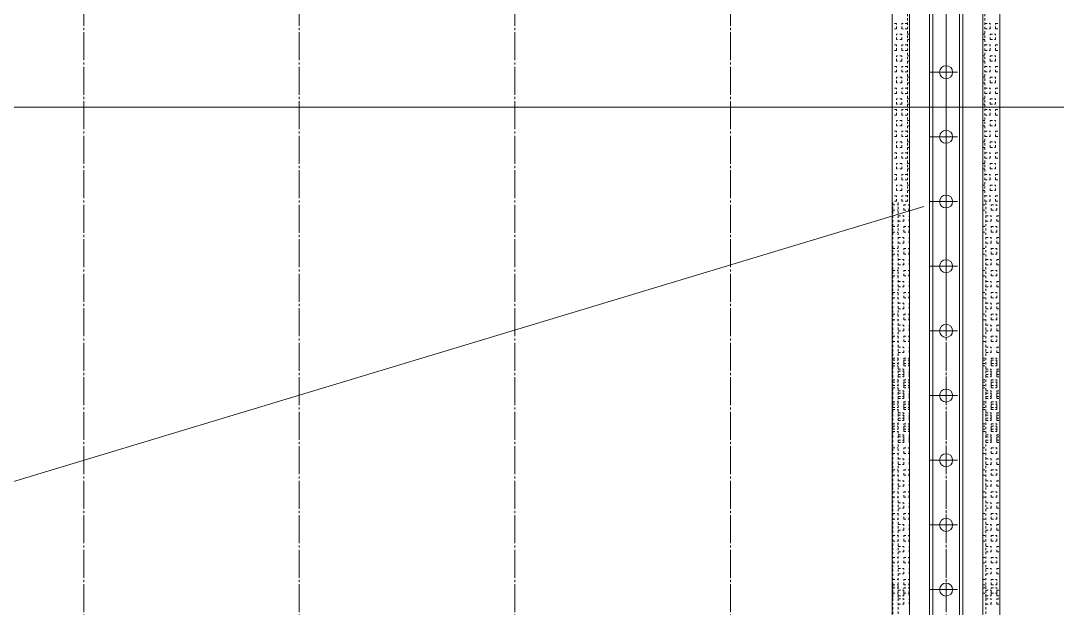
# Model space of a CAD drawing. Header units: millimetres. Extents: x 132745 to 150447, y -25377 to -12762.
# Drawn here: x 134936.7 to 135417.5, y -15589.1 to -15316.6 of the extents above; entities that cross this region are included whole.
import ezdxf

# ---------------------------------------------------------------- set-up
doc = ezdxf.new("R2010")
doc.units = ezdxf.units.MM
doc.linetypes.add('AD_LTYPE1 0 mm', pattern=[16, 13, -1, 1, -1])
doc.linetypes.add('AD_LTYPE3 0 mm', pattern=[2, 1, -1])
doc.layers.add('CAXA_0', color=7, linetype='Continuous', lineweight=18)
doc.layers.add('cdr_dim', color=7, linetype='Continuous', lineweight=18)
for name, color, linetype, lineweight, true_color in [('cdr_dwg1', 4, 'Continuous', 18, 0x00ffff), ('cdr_dwg3', 1, 'AD_LTYPE1 0 mm', 18, 0xff0000), ('cdr_dwg5', 6, 'AD_LTYPE3 0 mm', 18, 0xff00ff)]:
    doc.layers.add(name, color=color, linetype=linetype, lineweight=lineweight, true_color=true_color)

msp = doc.modelspace()

# ---------------------------------------------------------------- linework, layer by layer
at = {"layer": 'CAXA_0', "color": 4, "linetype": 'Continuous', "true_color": 0x00ffff}
for p, q in [((135358.217, -16145.337), (135358.217, -14441.471)), ((135373.602, -16145.337), (135373.602, -14441.471))]:
    msp.add_line(p, q, dxfattribs=at)
at = {"layer": 'CAXA_0', "color": 7, "linetype": 'Continuous'}
for p, q in [((135359.756, -16145.337), (135359.756, -14441.471)), ((135372.064, -16145.337), (135372.064, -14441.471))]:
    msp.add_line(p, q, dxfattribs=at)
at = {"layer": 'cdr_dim', "linetype": 'Continuous'}
for p, q in [((134569.41, -15356.679), (135735.463, -15356.679)), ((135355.592, -15402.83), (134037.22, -15801.075))]:
    msp.add_line(p, q, dxfattribs=at)
at = {"layer": 'cdr_dwg1', "linetype": 'Continuous'}
for p, q in [((135340.91, -14481.471), (135340.91, -16135.337)), ((135348.91, -14481.471), (135348.91, -16135.337)), ((135382.91, -14481.471), (135382.91, -16135.337)), ((135390.91, -14481.471), (135390.91, -16135.337))]:
    msp.add_line(p, q, dxfattribs=at)
for centre in [(135365.91, -15340.471), (135365.91, -15370.471), (135365.91, -15370.471), (135365.91, -15400.471), (135365.91, -15430.471), (135365.91, -15460.471), (135365.91, -15490.471), (135365.91, -15520.471), (135365.91, -15550.471), (135365.91, -15580.471)]:
    msp.add_circle(centre, 3, dxfattribs=at)
at = {"layer": 'cdr_dwg3', "linetype": 'AD_LTYPE1 0 mm'}
for p, q in [((134965.91, -14377.961), (134965.91, -16225.471)), ((135065.91, -14377.961), (135065.91, -16225.471)), ((135165.91, -14377.961), (135165.91, -16225.471)), ((135265.91, -14377.961), (135265.91, -16225.471)), ((135365.91, -14377.961), (135365.91, -16225.471)), ((135365.91, -14409.707), (135365.91, -15588.471)), ((135365.91, -14437.471), (135365.91, -15451.791)), ((135358.217, -15340.471), (135372.064, -15340.471)), ((135358.217, -15370.471), (135372.064, -15370.471)), ((135358.217, -15370.471), (135372.064, -15370.471)), ((135358.217, -15400.471), (135372.064, -15400.471)), ((135358.217, -15430.471), (135372.064, -15430.471)), ((135358.217, -15460.471), (135372.064, -15460.471)), ((135358.217, -15490.471), (135372.064, -15490.471)), ((135358.217, -15520.471), (135372.064, -15520.471)), ((135358.217, -15550.471), (135372.064, -15550.471)), ((135358.217, -15580.471), (135372.064, -15580.471))]:
    msp.add_line(p, q, dxfattribs=at)
at = {"layer": 'cdr_dwg5', "linetype": 'AD_LTYPE3 0 mm'}
for p, q in [((135347.932, -15400.471), (135347.932, -14796.567)), ((135383.887, -15400.471), (135383.887, -14796.567)), ((135342.932, -15317.862), (135340.91, -15317.862)), ((135342.932, -15320.362), (135342.932, -15317.862)), ((135347.932, -15317.862), (135345.432, -15317.862)), ((135345.432, -15320.362), (135345.432, -15317.862)), ((135383.887, -15317.862), (135386.387, -15317.862)), ((135386.387, -15320.362), (135386.387, -15317.862)), ((135388.887, -15317.862), (135390.91, -15317.862)), ((135388.887, -15320.362), (135388.887, -15317.862)), ((135342.932, -15320.362), (135340.91, -15320.362)), ((135347.932, -15320.362), (135345.432, -15320.362)), ((135383.887, -15320.362), (135386.387, -15320.362)), ((135388.887, -15320.362), (135390.91, -15320.362)), ((135345.432, -15322.862), (135342.932, -15322.862)), ((135342.932, -15325.362), (135342.932, -15322.862)), ((135345.432, -15325.362), (135342.932, -15325.362)), ((135345.432, -15325.362), (135345.432, -15322.862)), ((135348.91, -15322.862), (135347.932, -15322.862)), ((135348.91, -15325.362), (135347.932, -15325.362)), ((135382.91, -15322.862), (135383.887, -15322.862)), ((135382.91, -15325.362), (135383.887, -15325.362)), ((135386.387, -15322.862), (135388.887, -15322.862)), ((135386.387, -15325.362), (135386.387, -15322.862)), ((135386.387, -15325.362), (135388.887, -15325.362)), ((135388.887, -15325.362), (135388.887, -15322.862)), ((135342.932, -15327.862), (135340.91, -15327.862)), ((135342.932, -15330.362), (135340.91, -15330.362)), ((135342.932, -15330.362), (135342.932, -15327.862)), ((135347.932, -15327.862), (135345.432, -15327.862)), ((135345.432, -15330.362), (135345.432, -15327.862)), ((135347.932, -15330.362), (135345.432, -15330.362)), ((135383.887, -15327.862), (135386.387, -15327.862)), ((135383.887, -15330.362), (135386.387, -15330.362)), ((135386.387, -15330.362), (135386.387, -15327.862)), ((135388.887, -15327.862), (135390.91, -15327.862)), ((135388.887, -15330.362), (135388.887, -15327.862)), ((135388.887, -15330.362), (135390.91, -15330.362)), ((135345.432, -15332.862), (135342.932, -15332.862)), ((135342.932, -15335.362), (135342.932, -15332.862)), ((135345.432, -15335.362), (135342.932, -15335.362)), ((135345.432, -15335.362), (135345.432, -15332.862)), ((135348.91, -15332.862), (135347.932, -15332.862)), ((135348.91, -15335.362), (135347.932, -15335.362)), ((135382.91, -15332.862), (135383.887, -15332.862)), ((135382.91, -15335.362), (135383.887, -15335.362)), ((135386.387, -15332.862), (135388.887, -15332.862)), ((135386.387, -15335.362), (135386.387, -15332.862)), ((135386.387, -15335.362), (135388.887, -15335.362)), ((135388.887, -15335.362), (135388.887, -15332.862)), ((135342.932, -15337.862), (135340.91, -15337.862)), ((135342.932, -15340.362), (135340.91, -15340.362)), ((135342.932, -15340.362), (135342.932, -15337.862)), ((135347.932, -15337.862), (135345.432, -15337.862)), ((135345.432, -15340.362), (135345.432, -15337.862)), ((135347.932, -15340.362), (135345.432, -15340.362)), ((135383.887, -15337.862), (135386.387, -15337.862)), ((135383.887, -15340.362), (135386.387, -15340.362)), ((135386.387, -15340.362), (135386.387, -15337.862)), ((135388.887, -15337.862), (135390.91, -15337.862)), ((135388.887, -15340.362), (135388.887, -15337.862)), ((135388.887, -15340.362), (135390.91, -15340.362)), ((135345.432, -15342.862), (135342.932, -15342.862)), ((135342.932, -15345.362), (135342.932, -15342.862)), ((135345.432, -15345.362), (135342.932, -15345.362)), ((135345.432, -15345.362), (135345.432, -15342.862)), ((135348.91, -15342.862), (135347.932, -15342.862)), ((135348.91, -15345.362), (135347.932, -15345.362)), ((135382.91, -15342.862), (135383.887, -15342.862)), ((135382.91, -15345.362), (135383.887, -15345.362)), ((135386.387, -15342.862), (135388.887, -15342.862)), ((135386.387, -15345.362), (135386.387, -15342.862)), ((135386.387, -15345.362), (135388.887, -15345.362)), ((135388.887, -15345.362), (135388.887, -15342.862)), ((135342.932, -15347.862), (135340.91, -15347.862)), ((135342.932, -15350.362), (135340.91, -15350.362)), ((135342.932, -15350.362), (135342.932, -15347.862)), ((135347.932, -15347.862), (135345.432, -15347.862)), ((135345.432, -15350.362), (135345.432, -15347.862)), ((135347.932, -15350.362), (135345.432, -15350.362)), ((135383.887, -15347.862), (135386.387, -15347.862)), ((135383.887, -15350.362), (135386.387, -15350.362)), ((135386.387, -15350.362), (135386.387, -15347.862)), ((135388.887, -15347.862), (135390.91, -15347.862)), ((135388.887, -15350.362), (135388.887, -15347.862)), ((135388.887, -15350.362), (135390.91, -15350.362)), ((135345.432, -15352.862), (135342.932, -15352.862)), ((135342.932, -15355.362), (135342.932, -15352.862)), ((135345.432, -15355.362), (135342.932, -15355.362)), ((135345.432, -15355.362), (135345.432, -15352.862)), ((135348.91, -15352.862), (135347.932, -15352.862)), ((135348.91, -15355.362), (135347.932, -15355.362)), ((135382.91, -15352.862), (135383.887, -15352.862)), ((135382.91, -15355.362), (135383.887, -15355.362)), ((135386.387, -15352.862), (135388.887, -15352.862)), ((135386.387, -15355.362), (135386.387, -15352.862)), ((135386.387, -15355.362), (135388.887, -15355.362)), ((135388.887, -15355.362), (135388.887, -15352.862)), ((135342.932, -15357.862), (135340.91, -15357.862)), ((135342.932, -15360.362), (135340.91, -15360.362)), ((135342.932, -15360.362), (135342.932, -15357.862)), ((135347.932, -15357.862), (135345.432, -15357.862)), ((135345.432, -15360.362), (135345.432, -15357.862)), ((135347.932, -15360.362), (135345.432, -15360.362)), ((135383.887, -15357.862), (135386.387, -15357.862)), ((135383.887, -15360.362), (135386.387, -15360.362)), ((135386.387, -15360.362), (135386.387, -15357.862)), ((135388.887, -15357.862), (135390.91, -15357.862)), ((135388.887, -15360.362), (135388.887, -15357.862)), ((135388.887, -15360.362), (135390.91, -15360.362)), ((135345.432, -15362.862), (135342.932, -15362.862)), ((135342.932, -15365.362), (135342.932, -15362.862)), ((135345.432, -15365.362), (135342.932, -15365.362)), ((135345.432, -15365.362), (135345.432, -15362.862)), ((135348.91, -15362.862), (135347.932, -15362.862)), ((135348.91, -15365.362), (135347.932, -15365.362)), ((135382.91, -15362.862), (135383.887, -15362.862)), ((135382.91, -15365.362), (135383.887, -15365.362)), ((135386.387, -15362.862), (135388.887, -15362.862)), ((135386.387, -15365.362), (135386.387, -15362.862)), ((135386.387, -15365.362), (135388.887, -15365.362)), ((135388.887, -15365.362), (135388.887, -15362.862)), ((135342.932, -15367.862), (135340.91, -15367.862)), ((135342.932, -15370.362), (135340.91, -15370.362)), ((135342.932, -15370.362), (135342.932, -15367.862)), ((135347.932, -15367.862), (135345.432, -15367.862)), ((135345.432, -15370.362), (135345.432, -15367.862)), ((135347.932, -15370.362), (135345.432, -15370.362)), ((135383.887, -15367.862), (135386.387, -15367.862)), ((135383.887, -15370.362), (135386.387, -15370.362)), ((135386.387, -15370.362), (135386.387, -15367.862)), ((135388.887, -15367.862), (135390.91, -15367.862)), ((135388.887, -15370.362), (135388.887, -15367.862)), ((135388.887, -15370.362), (135390.91, -15370.362)), ((135345.432, -15372.862), (135342.932, -15372.862)), ((135342.932, -15375.362), (135342.932, -15372.862)), ((135345.432, -15375.362), (135342.932, -15375.362)), ((135345.432, -15375.362), (135345.432, -15372.862)), ((135348.91, -15372.862), (135347.932, -15372.862)), ((135348.91, -15375.362), (135347.932, -15375.362)), ((135382.91, -15372.862), (135383.887, -15372.862)), ((135382.91, -15375.362), (135383.887, -15375.362)), ((135386.387, -15372.862), (135388.887, -15372.862)), ((135386.387, -15375.362), (135386.387, -15372.862)), ((135386.387, -15375.362), (135388.887, -15375.362)), ((135388.887, -15375.362), (135388.887, -15372.862)), ((135342.932, -15377.862), (135340.91, -15377.862)), ((135342.932, -15380.362), (135340.91, -15380.362)), ((135342.932, -15380.362), (135342.932, -15377.862)), ((135347.932, -15377.862), (135345.432, -15377.862)), ((135345.432, -15380.362), (135345.432, -15377.862)), ((135347.932, -15380.362), (135345.432, -15380.362)), ((135383.887, -15377.862), (135386.387, -15377.862)), ((135383.887, -15380.362), (135386.387, -15380.362)), ((135386.387, -15380.362), (135386.387, -15377.862)), ((135388.887, -15377.862), (135390.91, -15377.862)), ((135388.887, -15380.362), (135388.887, -15377.862)), ((135388.887, -15380.362), (135390.91, -15380.362)), ((135345.432, -15382.862), (135342.932, -15382.862)), ((135342.932, -15385.362), (135342.932, -15382.862)), ((135345.432, -15385.362), (135345.432, -15382.862)), ((135348.91, -15382.862), (135347.932, -15382.862)), ((135382.91, -15382.862), (135383.887, -15382.862)), ((135386.387, -15382.862), (135388.887, -15382.862)), ((135386.387, -15385.362), (135386.387, -15382.862)), ((135388.887, -15385.362), (135388.887, -15382.862)), ((135342.932, -15387.862), (135340.91, -15387.862)), ((135345.432, -15385.362), (135342.932, -15385.362)), ((135342.932, -15390.362), (135342.932, -15387.862)), ((135347.932, -15387.862), (135345.432, -15387.862)), ((135345.432, -15390.362), (135345.432, -15387.862)), ((135348.91, -15385.362), (135347.932, -15385.362)), ((135382.91, -15385.362), (135383.887, -15385.362)), ((135383.887, -15387.862), (135386.387, -15387.862)), ((135386.387, -15385.362), (135388.887, -15385.362)), ((135386.387, -15390.362), (135386.387, -15387.862)), ((135388.887, -15387.862), (135390.91, -15387.862)), ((135388.887, -15390.362), (135388.887, -15387.862)), ((135342.932, -15390.362), (135340.91, -15390.362)), ((135345.432, -15392.862), (135342.932, -15392.862)), ((135342.932, -15395.362), (135342.932, -15392.862)), ((135347.932, -15390.362), (135345.432, -15390.362)), ((135345.432, -15395.362), (135345.432, -15392.862)), ((135348.91, -15392.862), (135347.932, -15392.862)), ((135382.91, -15392.862), (135383.887, -15392.862)), ((135383.887, -15390.362), (135386.387, -15390.362)), ((135386.387, -15392.862), (135388.887, -15392.862)), ((135386.387, -15395.362), (135386.387, -15392.862)), ((135388.887, -15390.362), (135390.91, -15390.362)), ((135388.887, -15395.362), (135388.887, -15392.862)), ((135342.932, -15397.862), (135340.91, -15397.862)), ((135345.432, -15395.362), (135342.932, -15395.362)), ((135342.932, -15400.362), (135342.932, -15397.862)), ((135347.932, -15397.862), (135345.432, -15397.862)), ((135345.432, -15400.362), (135345.432, -15397.862)), ((135348.91, -15395.362), (135347.932, -15395.362)), ((135382.91, -15395.362), (135383.887, -15395.362)), ((135383.887, -15397.862), (135386.387, -15397.862)), ((135386.387, -15395.362), (135388.887, -15395.362)), ((135386.387, -15400.362), (135386.387, -15397.862)), ((135388.887, -15397.862), (135390.91, -15397.862)), ((135388.887, -15400.362), (135388.887, -15397.862)), ((135342.932, -15400.362), (135340.91, -15400.362)), ((135341.169, -15511.972), (135341.169, -15400.362)), ((135341.169, -15401.975), (135343.709, -15401.975)), ((135341.169, -15404.515), (135343.709, -15404.515)), ((135343.709, -15511.972), (135343.709, -15400.362)), ((135347.932, -15400.362), (135345.432, -15400.362)), ((135346.249, -15401.975), (135348.789, -15401.975)), ((135346.249, -15404.515), (135346.249, -15401.975)), ((135346.249, -15404.515), (135348.789, -15404.515)), ((135348.789, -15404.515), (135348.789, -15401.975)), ((135382.91, -15401.975), (135384.349, -15401.975)), ((135382.91, -15404.515), (135384.349, -15404.515)), ((135383.887, -15400.362), (135386.387, -15400.362)), ((135384.349, -15511.972), (135384.349, -15400.362)), ((135386.889, -15401.975), (135389.429, -15401.975)), ((135386.889, -15404.515), (135386.889, -15401.975)), ((135386.889, -15404.515), (135389.429, -15404.515)), ((135388.887, -15400.362), (135390.91, -15400.362)), ((135389.429, -15404.515), (135389.429, -15401.975)), ((135340.91, -15407.055), (135341.169, -15407.055)), ((135343.709, -15407.055), (135346.249, -15407.055)), ((135346.249, -15409.595), (135346.249, -15407.055)), ((135348.789, -15407.055), (135348.91, -15407.055)), ((135348.789, -15409.595), (135348.789, -15407.055)), ((135384.349, -15407.055), (135386.889, -15407.055)), ((135386.889, -15409.595), (135386.889, -15407.055)), ((135389.429, -15407.055), (135390.91, -15407.055)), ((135389.429, -15409.595), (135389.429, -15407.055)), ((135340.91, -15409.595), (135341.169, -15409.595)), ((135341.169, -15412.135), (135343.709, -15412.135)), ((135343.709, -15409.595), (135346.249, -15409.595)), ((135346.249, -15412.135), (135348.789, -15412.135)), ((135346.249, -15414.675), (135346.249, -15412.135)), ((135348.789, -15409.595), (135348.91, -15409.595)), ((135348.789, -15414.675), (135348.789, -15412.135)), ((135382.91, -15412.135), (135384.349, -15412.135)), ((135384.349, -15409.595), (135386.889, -15409.595)), ((135386.889, -15412.135), (135389.429, -15412.135)), ((135386.889, -15414.675), (135386.889, -15412.135)), ((135389.429, -15409.595), (135390.91, -15409.595)), ((135389.429, -15414.675), (135389.429, -15412.135)), ((135340.91, -15417.215), (135341.169, -15417.215)), ((135341.169, -15414.675), (135343.709, -15414.675)), ((135343.709, -15417.215), (135346.249, -15417.215)), ((135346.249, -15414.675), (135348.789, -15414.675)), ((135346.249, -15419.755), (135346.249, -15417.215)), ((135348.789, -15417.215), (135348.91, -15417.215)), ((135348.789, -15419.755), (135348.789, -15417.215)), ((135382.91, -15414.675), (135384.349, -15414.675)), ((135384.349, -15417.215), (135386.889, -15417.215)), ((135386.889, -15414.675), (135389.429, -15414.675)), ((135386.889, -15419.755), (135386.889, -15417.215)), ((135389.429, -15417.215), (135390.91, -15417.215)), ((135389.429, -15419.755), (135389.429, -15417.215)), ((135340.91, -15419.755), (135341.169, -15419.755)), ((135341.169, -15422.295), (135343.709, -15422.295)), ((135343.709, -15419.755), (135346.249, -15419.755)), ((135346.249, -15422.295), (135348.789, -15422.295)), ((135346.249, -15424.835), (135346.249, -15422.295)), ((135348.789, -15419.755), (135348.91, -15419.755)), ((135348.789, -15424.835), (135348.789, -15422.295)), ((135382.91, -15422.295), (135384.349, -15422.295)), ((135384.349, -15419.755), (135386.889, -15419.755)), ((135386.889, -15422.295), (135389.429, -15422.295)), ((135386.889, -15424.835), (135386.889, -15422.295)), ((135389.429, -15419.755), (135390.91, -15419.755)), ((135389.429, -15424.835), (135389.429, -15422.295)), ((135340.91, -15427.375), (135341.169, -15427.375)), ((135341.169, -15424.835), (135343.709, -15424.835)), ((135343.709, -15427.375), (135346.249, -15427.375)), ((135346.249, -15424.835), (135348.789, -15424.835)), ((135346.249, -15429.915), (135346.249, -15427.375)), ((135348.789, -15427.375), (135348.91, -15427.375)), ((135348.789, -15429.915), (135348.789, -15427.375)), ((135382.91, -15424.835), (135384.349, -15424.835)), ((135384.349, -15427.375), (135386.889, -15427.375)), ((135386.889, -15424.835), (135389.429, -15424.835)), ((135386.889, -15429.915), (135386.889, -15427.375)), ((135389.429, -15427.375), (135390.91, -15427.375)), ((135389.429, -15429.915), (135389.429, -15427.375)), ((135340.91, -15429.915), (135341.169, -15429.915)), ((135341.169, -15432.455), (135343.709, -15432.455)), ((135343.709, -15429.915), (135346.249, -15429.915)), ((135346.249, -15432.455), (135348.789, -15432.455)), ((135346.249, -15434.995), (135346.249, -15432.455)), ((135348.789, -15429.915), (135348.91, -15429.915)), ((135348.789, -15434.995), (135348.789, -15432.455)), ((135382.91, -15432.455), (135384.349, -15432.455)), ((135384.349, -15429.915), (135386.889, -15429.915)), ((135386.889, -15432.455), (135389.429, -15432.455)), ((135386.889, -15434.995), (135386.889, -15432.455)), ((135389.429, -15429.915), (135390.91, -15429.915)), ((135389.429, -15434.995), (135389.429, -15432.455)), ((135340.91, -15437.535), (135341.169, -15437.535)), ((135341.169, -15434.995), (135343.709, -15434.995)), ((135343.709, -15437.535), (135346.249, -15437.535)), ((135346.249, -15434.995), (135348.789, -15434.995)), ((135346.249, -15440.075), (135346.249, -15437.535)), ((135348.789, -15437.535), (135348.91, -15437.535)), ((135348.789, -15440.075), (135348.789, -15437.535)), ((135382.91, -15434.995), (135384.349, -15434.995)), ((135384.349, -15437.535), (135386.889, -15437.535)), ((135386.889, -15434.995), (135389.429, -15434.995)), ((135386.889, -15440.075), (135386.889, -15437.535)), ((135389.429, -15437.535), (135390.91, -15437.535)), ((135389.429, -15440.075), (135389.429, -15437.535)), ((135340.91, -15440.075), (135341.169, -15440.075)), ((135341.169, -15442.615), (135343.709, -15442.615)), ((135343.709, -15440.075), (135346.249, -15440.075)), ((135346.249, -15442.615), (135348.789, -15442.615)), ((135346.249, -15445.155), (135346.249, -15442.615)), ((135348.789, -15440.075), (135348.91, -15440.075)), ((135348.789, -15445.155), (135348.789, -15442.615)), ((135382.91, -15442.615), (135384.349, -15442.615)), ((135384.349, -15440.075), (135386.889, -15440.075)), ((135386.889, -15442.615), (135389.429, -15442.615)), ((135386.889, -15445.155), (135386.889, -15442.615)), ((135389.429, -15440.075), (135390.91, -15440.075)), ((135389.429, -15445.155), (135389.429, -15442.615)), ((135340.91, -15447.695), (135341.169, -15447.695)), ((135341.169, -15445.155), (135343.709, -15445.155)), ((135343.709, -15447.695), (135346.249, -15447.695)), ((135346.249, -15445.155), (135348.789, -15445.155)), ((135346.249, -15450.235), (135346.249, -15447.695)), ((135348.789, -15447.695), (135348.91, -15447.695)), ((135348.789, -15450.235), (135348.789, -15447.695)), ((135382.91, -15445.155), (135384.349, -15445.155)), ((135384.349, -15447.695), (135386.889, -15447.695)), ((135386.889, -15445.155), (135389.429, -15445.155)), ((135386.889, -15450.235), (135386.889, -15447.695)), ((135389.429, -15447.695), (135390.91, -15447.695)), ((135389.429, -15450.235), (135389.429, -15447.695)), ((135340.91, -15450.235), (135341.169, -15450.235)), ((135343.709, -15450.235), (135346.249, -15450.235)), ((135348.789, -15450.235), (135348.91, -15450.235)), ((135384.349, -15450.235), (135386.889, -15450.235)), ((135389.429, -15450.235), (135390.91, -15450.235)), ((135341.169, -15452.775), (135343.709, -15452.775)), ((135341.169, -15455.315), (135343.709, -15455.315)), ((135346.249, -15452.775), (135348.789, -15452.775)), ((135346.249, -15455.315), (135346.249, -15452.775)), ((135346.249, -15455.315), (135348.789, -15455.315)), ((135348.789, -15455.315), (135348.789, -15452.775)), ((135382.91, -15452.775), (135384.349, -15452.775)), ((135382.91, -15455.315), (135384.349, -15455.315)), ((135386.889, -15452.775), (135389.429, -15452.775)), ((135386.889, -15455.315), (135386.889, -15452.775)), ((135386.889, -15455.315), (135389.429, -15455.315)), ((135389.429, -15455.315), (135389.429, -15452.775)), ((135340.91, -15457.855), (135341.169, -15457.855)), ((135340.91, -15460.395), (135341.169, -15460.395)), ((135343.709, -15457.855), (135346.249, -15457.855)), ((135343.709, -15460.395), (135346.249, -15460.395)), ((135346.249, -15460.395), (135346.249, -15457.855)), ((135348.789, -15457.855), (135348.91, -15457.855)), ((135348.789, -15460.395), (135348.789, -15457.855)), ((135348.789, -15460.395), (135348.91, -15460.395)), ((135384.349, -15457.855), (135386.889, -15457.855)), ((135384.349, -15460.395), (135386.889, -15460.395)), ((135386.889, -15460.395), (135386.889, -15457.855)), ((135389.429, -15457.855), (135390.91, -15457.855)), ((135389.429, -15460.395), (135389.429, -15457.855)), ((135389.429, -15460.395), (135390.91, -15460.395)), ((135341.169, -15462.935), (135343.709, -15462.935)), ((135341.169, -15465.475), (135343.709, -15465.475)), ((135346.249, -15462.935), (135348.789, -15462.935)), ((135346.249, -15465.475), (135346.249, -15462.935)), ((135346.249, -15465.475), (135348.789, -15465.475)), ((135348.789, -15465.475), (135348.789, -15462.935)), ((135382.91, -15462.935), (135384.349, -15462.935)), ((135382.91, -15465.475), (135384.349, -15465.475)), ((135386.889, -15462.935), (135389.429, -15462.935)), ((135386.889, -15465.475), (135386.889, -15462.935)), ((135386.889, -15465.475), (135389.429, -15465.475)), ((135389.429, -15465.475), (135389.429, -15462.935)), ((135340.91, -15468.015), (135341.169, -15468.015)), ((135340.91, -15470.555), (135341.169, -15470.555)), ((135343.709, -15468.015), (135346.249, -15468.015)), ((135343.709, -15470.555), (135346.249, -15470.555)), ((135346.249, -15470.555), (135346.249, -15468.015)), ((135348.789, -15468.015), (135348.91, -15468.015)), ((135348.789, -15470.555), (135348.789, -15468.015)), ((135348.789, -15470.555), (135348.91, -15470.555)), ((135384.349, -15468.015), (135386.889, -15468.015)), ((135384.349, -15470.555), (135386.889, -15470.555)), ((135386.889, -15470.555), (135386.889, -15468.015)), ((135389.429, -15468.015), (135390.91, -15468.015)), ((135389.429, -15470.555), (135389.429, -15468.015)), ((135389.429, -15470.555), (135390.91, -15470.555)), ((135341.169, -15584.119), (135341.169, -15472.509)), ((135341.169, -15473.095), (135343.709, -15473.095)), ((135341.169, -15474.122), (135343.709, -15474.122)), ((135341.169, -15475.635), (135343.709, -15475.635)), ((135343.709, -15584.119), (135343.709, -15472.509)), ((135346.249, -15473.095), (135348.789, -15473.095)), ((135346.249, -15475.635), (135346.249, -15473.095)), ((135346.249, -15474.122), (135348.789, -15474.122)), ((135346.249, -15476.662), (135346.249, -15474.122)), ((135346.249, -15475.635), (135348.789, -15475.635)), ((135348.789, -15475.635), (135348.789, -15473.095)), ((135348.789, -15476.662), (135348.789, -15474.122)), ((135382.91, -15473.095), (135384.349, -15473.095)), ((135382.91, -15474.122), (135384.349, -15474.122)), ((135382.91, -15475.635), (135384.349, -15475.635)), ((135384.349, -15584.119), (135384.349, -15472.509)), ((135386.889, -15473.095), (135389.429, -15473.095)), ((135386.889, -15475.635), (135386.889, -15473.095)), ((135386.889, -15474.122), (135389.429, -15474.122)), ((135386.889, -15476.662), (135386.889, -15474.122)), ((135386.889, -15475.635), (135389.429, -15475.635)), ((135389.429, -15475.635), (135389.429, -15473.095)), ((135389.429, -15476.662), (135389.429, -15474.122)), ((135340.91, -15478.175), (135341.169, -15478.175)), ((135340.91, -15479.202), (135341.169, -15479.202)), ((135340.91, -15480.715), (135341.169, -15480.715)), ((135341.169, -15476.662), (135343.709, -15476.662)), ((135343.709, -15478.175), (135346.249, -15478.175)), ((135343.709, -15479.202), (135346.249, -15479.202)), ((135343.709, -15480.715), (135346.249, -15480.715)), ((135346.249, -15476.662), (135348.789, -15476.662)), ((135346.249, -15480.715), (135346.249, -15478.175)), ((135346.249, -15481.742), (135346.249, -15479.202)), ((135348.789, -15478.175), (135348.91, -15478.175)), ((135348.789, -15480.715), (135348.789, -15478.175)), ((135348.789, -15479.202), (135348.91, -15479.202)), ((135348.789, -15481.742), (135348.789, -15479.202)), ((135348.789, -15480.715), (135348.91, -15480.715)), ((135382.91, -15476.662), (135384.349, -15476.662)), ((135384.349, -15478.175), (135386.889, -15478.175)), ((135384.349, -15479.202), (135386.889, -15479.202)), ((135384.349, -15480.715), (135386.889, -15480.715)), ((135386.889, -15476.662), (135389.429, -15476.662)), ((135386.889, -15480.715), (135386.889, -15478.175)), ((135386.889, -15481.742), (135386.889, -15479.202)), ((135389.429, -15478.175), (135390.91, -15478.175)), ((135389.429, -15480.715), (135389.429, -15478.175)), ((135389.429, -15479.202), (135390.91, -15479.202)), ((135389.429, -15481.742), (135389.429, -15479.202)), ((135389.429, -15480.715), (135390.91, -15480.715)), ((135340.91, -15481.742), (135341.169, -15481.742)), ((135341.169, -15483.255), (135343.709, -15483.255)), ((135341.169, -15484.282), (135343.709, -15484.282)), ((135341.169, -15485.795), (135343.709, -15485.795)), ((135343.709, -15481.742), (135346.249, -15481.742)), ((135346.249, -15483.255), (135348.789, -15483.255)), ((135346.249, -15485.795), (135346.249, -15483.255)), ((135346.249, -15484.282), (135348.789, -15484.282)), ((135346.249, -15486.822), (135346.249, -15484.282)), ((135346.249, -15485.795), (135348.789, -15485.795)), ((135348.789, -15481.742), (135348.91, -15481.742)), ((135348.789, -15485.795), (135348.789, -15483.255)), ((135348.789, -15486.822), (135348.789, -15484.282)), ((135382.91, -15483.255), (135384.349, -15483.255)), ((135382.91, -15484.282), (135384.349, -15484.282)), ((135382.91, -15485.795), (135384.349, -15485.795)), ((135384.349, -15481.742), (135386.889, -15481.742)), ((135386.889, -15483.255), (135389.429, -15483.255)), ((135386.889, -15485.795), (135386.889, -15483.255)), ((135386.889, -15484.282), (135389.429, -15484.282)), ((135386.889, -15486.822), (135386.889, -15484.282)), ((135386.889, -15485.795), (135389.429, -15485.795)), ((135389.429, -15481.742), (135390.91, -15481.742)), ((135389.429, -15485.795), (135389.429, -15483.255)), ((135389.429, -15486.822), (135389.429, -15484.282)), ((135340.91, -15488.335), (135341.169, -15488.335)), ((135340.91, -15489.362), (135341.169, -15489.362)), ((135340.91, -15490.875), (135341.169, -15490.875)), ((135341.169, -15486.822), (135343.709, -15486.822)), ((135343.709, -15488.335), (135346.249, -15488.335)), ((135343.709, -15489.362), (135346.249, -15489.362)), ((135343.709, -15490.875), (135346.249, -15490.875)), ((135346.249, -15486.822), (135348.789, -15486.822)), ((135346.249, -15490.875), (135346.249, -15488.335)), ((135346.249, -15491.902), (135346.249, -15489.362)), ((135348.789, -15488.335), (135348.91, -15488.335)), ((135348.789, -15490.875), (135348.789, -15488.335)), ((135348.789, -15489.362), (135348.91, -15489.362)), ((135348.789, -15491.902), (135348.789, -15489.362)), ((135348.789, -15490.875), (135348.91, -15490.875)), ((135382.91, -15486.822), (135384.349, -15486.822)), ((135384.349, -15488.335), (135386.889, -15488.335)), ((135384.349, -15489.362), (135386.889, -15489.362)), ((135384.349, -15490.875), (135386.889, -15490.875)), ((135386.889, -15486.822), (135389.429, -15486.822)), ((135386.889, -15490.875), (135386.889, -15488.335)), ((135386.889, -15491.902), (135386.889, -15489.362)), ((135389.429, -15488.335), (135390.91, -15488.335)), ((135389.429, -15490.875), (135389.429, -15488.335)), ((135389.429, -15489.362), (135390.91, -15489.362)), ((135389.429, -15491.902), (135389.429, -15489.362)), ((135389.429, -15490.875), (135390.91, -15490.875)), ((135340.91, -15491.902), (135341.169, -15491.902)), ((135341.169, -15493.415), (135343.709, -15493.415)), ((135341.169, -15494.442), (135343.709, -15494.442)), ((135343.709, -15491.902), (135346.249, -15491.902)), ((135346.249, -15493.415), (135348.789, -15493.415)), ((135346.249, -15495.955), (135346.249, -15493.415)), ((135346.249, -15494.442), (135348.789, -15494.442)), ((135346.249, -15496.982), (135346.249, -15494.442)), ((135348.789, -15491.902), (135348.91, -15491.902)), ((135348.789, -15495.955), (135348.789, -15493.415)), ((135348.789, -15496.982), (135348.789, -15494.442)), ((135382.91, -15493.415), (135384.349, -15493.415)), ((135382.91, -15494.442), (135384.349, -15494.442)), ((135384.349, -15491.902), (135386.889, -15491.902)), ((135386.889, -15493.415), (135389.429, -15493.415)), ((135386.889, -15495.955), (135386.889, -15493.415)), ((135386.889, -15494.442), (135389.429, -15494.442)), ((135386.889, -15496.982), (135386.889, -15494.442)), ((135389.429, -15491.902), (135390.91, -15491.902)), ((135389.429, -15495.955), (135389.429, -15493.415)), ((135389.429, -15496.982), (135389.429, -15494.442)), ((135340.91, -15498.495), (135341.169, -15498.495)), ((135340.91, -15499.522), (135341.169, -15499.522)), ((135341.169, -15495.955), (135343.709, -15495.955)), ((135341.169, -15496.982), (135343.709, -15496.982)), ((135343.709, -15498.495), (135346.249, -15498.495)), ((135343.709, -15499.522), (135346.249, -15499.522)), ((135346.249, -15495.955), (135348.789, -15495.955)), ((135346.249, -15496.982), (135348.789, -15496.982)), ((135346.249, -15501.035), (135346.249, -15498.495)), ((135346.249, -15502.062), (135346.249, -15499.522)), ((135348.789, -15498.495), (135348.91, -15498.495)), ((135348.789, -15501.035), (135348.789, -15498.495)), ((135348.789, -15499.522), (135348.91, -15499.522)), ((135348.789, -15502.062), (135348.789, -15499.522)), ((135382.91, -15495.955), (135384.349, -15495.955)), ((135382.91, -15496.982), (135384.349, -15496.982)), ((135384.349, -15498.495), (135386.889, -15498.495)), ((135384.349, -15499.522), (135386.889, -15499.522)), ((135386.889, -15495.955), (135389.429, -15495.955)), ((135386.889, -15496.982), (135389.429, -15496.982)), ((135386.889, -15501.035), (135386.889, -15498.495)), ((135386.889, -15502.062), (135386.889, -15499.522)), ((135389.429, -15498.495), (135390.91, -15498.495)), ((135389.429, -15501.035), (135389.429, -15498.495)), ((135389.429, -15499.522), (135390.91, -15499.522)), ((135389.429, -15502.062), (135389.429, -15499.522)), ((135340.91, -15501.035), (135341.169, -15501.035)), ((135340.91, -15502.062), (135341.169, -15502.062)), ((135341.169, -15503.575), (135343.709, -15503.575)), ((135341.169, -15504.602), (135343.709, -15504.602)), ((135343.709, -15501.035), (135346.249, -15501.035)), ((135343.709, -15502.062), (135346.249, -15502.062)), ((135346.249, -15503.575), (135348.789, -15503.575)), ((135346.249, -15506.115), (135346.249, -15503.575)), ((135346.249, -15504.602), (135348.789, -15504.602)), ((135346.249, -15507.142), (135346.249, -15504.602)), ((135348.789, -15501.035), (135348.91, -15501.035)), ((135348.789, -15502.062), (135348.91, -15502.062)), ((135348.789, -15506.115), (135348.789, -15503.575)), ((135348.789, -15507.142), (135348.789, -15504.602)), ((135382.91, -15503.575), (135384.349, -15503.575)), ((135382.91, -15504.602), (135384.349, -15504.602)), ((135384.349, -15501.035), (135386.889, -15501.035)), ((135384.349, -15502.062), (135386.889, -15502.062)), ((135386.889, -15503.575), (135389.429, -15503.575)), ((135386.889, -15506.115), (135386.889, -15503.575)), ((135386.889, -15504.602), (135389.429, -15504.602)), ((135386.889, -15507.142), (135386.889, -15504.602)), ((135389.429, -15501.035), (135390.91, -15501.035)), ((135389.429, -15502.062), (135390.91, -15502.062)), ((135389.429, -15506.115), (135389.429, -15503.575)), ((135389.429, -15507.142), (135389.429, -15504.602)), ((135340.91, -15508.655), (135341.169, -15508.655)), ((135340.91, -15509.682), (135341.169, -15509.682)), ((135341.169, -15506.115), (135343.709, -15506.115)), ((135341.169, -15507.142), (135343.709, -15507.142)), ((135343.709, -15508.655), (135346.249, -15508.655)), ((135343.709, -15509.682), (135346.249, -15509.682)), ((135346.249, -15506.115), (135348.789, -15506.115)), ((135346.249, -15507.142), (135348.789, -15507.142)), ((135346.249, -15511.195), (135346.249, -15508.655)), ((135346.249, -15512.222), (135346.249, -15509.682)), ((135348.789, -15508.655), (135348.91, -15508.655)), ((135348.789, -15511.195), (135348.789, -15508.655)), ((135348.789, -15509.682), (135348.91, -15509.682)), ((135348.789, -15512.222), (135348.789, -15509.682)), ((135382.91, -15506.115), (135384.349, -15506.115)), ((135382.91, -15507.142), (135384.349, -15507.142)), ((135384.349, -15508.655), (135386.889, -15508.655)), ((135384.349, -15509.682), (135386.889, -15509.682)), ((135386.889, -15506.115), (135389.429, -15506.115)), ((135386.889, -15507.142), (135389.429, -15507.142)), ((135386.889, -15511.195), (135386.889, -15508.655)), ((135386.889, -15512.222), (135386.889, -15509.682)), ((135389.429, -15508.655), (135390.91, -15508.655)), ((135389.429, -15511.195), (135389.429, -15508.655)), ((135389.429, -15509.682), (135390.91, -15509.682)), ((135389.429, -15512.222), (135389.429, -15509.682)), ((135340.91, -15511.195), (135341.169, -15511.195)), ((135340.91, -15512.222), (135341.169, -15512.222)), ((135341.169, -15514.762), (135343.709, -15514.762)), ((135343.709, -15511.195), (135346.249, -15511.195)), ((135343.709, -15512.222), (135346.249, -15512.222)), ((135346.249, -15514.762), (135348.789, -15514.762)), ((135346.249, -15517.302), (135346.249, -15514.762)), ((135348.789, -15511.195), (135348.91, -15511.195)), ((135348.789, -15512.222), (135348.91, -15512.222)), ((135348.789, -15517.302), (135348.789, -15514.762)), ((135382.91, -15514.762), (135384.349, -15514.762)), ((135384.349, -15511.195), (135386.889, -15511.195)), ((135384.349, -15512.222), (135386.889, -15512.222)), ((135386.889, -15514.762), (135389.429, -15514.762)), ((135386.889, -15517.302), (135386.889, -15514.762)), ((135389.429, -15511.195), (135390.91, -15511.195)), ((135389.429, -15512.222), (135390.91, -15512.222)), ((135389.429, -15517.302), (135389.429, -15514.762)), ((135340.91, -15519.842), (135341.169, -15519.842)), ((135341.169, -15517.302), (135343.709, -15517.302)), ((135343.709, -15519.842), (135346.249, -15519.842)), ((135346.249, -15517.302), (135348.789, -15517.302)), ((135346.249, -15522.382), (135346.249, -15519.842)), ((135348.789, -15519.842), (135348.91, -15519.842)), ((135348.789, -15522.382), (135348.789, -15519.842)), ((135382.91, -15517.302), (135384.349, -15517.302)), ((135384.349, -15519.842), (135386.889, -15519.842)), ((135386.889, -15517.302), (135389.429, -15517.302)), ((135386.889, -15522.382), (135386.889, -15519.842)), ((135389.429, -15519.842), (135390.91, -15519.842)), ((135389.429, -15522.382), (135389.429, -15519.842)), ((135340.91, -15522.382), (135341.169, -15522.382)), ((135343.709, -15522.382), (135346.249, -15522.382)), ((135348.789, -15522.382), (135348.91, -15522.382)), ((135384.349, -15522.382), (135386.889, -15522.382)), ((135389.429, -15522.382), (135390.91, -15522.382)), ((135341.169, -15524.922), (135343.709, -15524.922)), ((135341.169, -15527.462), (135343.709, -15527.462)), ((135346.249, -15524.922), (135348.789, -15524.922)), ((135346.249, -15527.462), (135346.249, -15524.922)), ((135346.249, -15527.462), (135348.789, -15527.462)), ((135348.789, -15527.462), (135348.789, -15524.922)), ((135382.91, -15524.922), (135384.349, -15524.922)), ((135382.91, -15527.462), (135384.349, -15527.462)), ((135386.889, -15524.922), (135389.429, -15524.922)), ((135386.889, -15527.462), (135386.889, -15524.922)), ((135386.889, -15527.462), (135389.429, -15527.462)), ((135389.429, -15527.462), (135389.429, -15524.922)), ((135340.91, -15530.002), (135341.169, -15530.002)), ((135340.91, -15532.542), (135341.169, -15532.542)), ((135343.709, -15530.002), (135346.249, -15530.002)), ((135343.709, -15532.542), (135346.249, -15532.542)), ((135346.249, -15532.542), (135346.249, -15530.002)), ((135348.789, -15530.002), (135348.91, -15530.002)), ((135348.789, -15532.542), (135348.789, -15530.002)), ((135348.789, -15532.542), (135348.91, -15532.542)), ((135384.349, -15530.002), (135386.889, -15530.002)), ((135384.349, -15532.542), (135386.889, -15532.542)), ((135386.889, -15532.542), (135386.889, -15530.002)), ((135389.429, -15530.002), (135390.91, -15530.002)), ((135389.429, -15532.542), (135389.429, -15530.002)), ((135389.429, -15532.542), (135390.91, -15532.542)), ((135341.169, -15535.082), (135343.709, -15535.082)), ((135341.169, -15537.622), (135343.709, -15537.622)), ((135346.249, -15535.082), (135348.789, -15535.082)), ((135346.249, -15537.622), (135346.249, -15535.082)), ((135346.249, -15537.622), (135348.789, -15537.622)), ((135348.789, -15537.622), (135348.789, -15535.082)), ((135382.91, -15535.082), (135384.349, -15535.082)), ((135382.91, -15537.622), (135384.349, -15537.622)), ((135386.889, -15535.082), (135389.429, -15535.082)), ((135386.889, -15537.622), (135386.889, -15535.082)), ((135386.889, -15537.622), (135389.429, -15537.622)), ((135389.429, -15537.622), (135389.429, -15535.082)), ((135340.91, -15540.162), (135341.169, -15540.162)), ((135340.91, -15542.702), (135341.169, -15542.702)), ((135343.709, -15540.162), (135346.249, -15540.162)), ((135343.709, -15542.702), (135346.249, -15542.702)), ((135346.249, -15542.702), (135346.249, -15540.162)), ((135348.789, -15540.162), (135348.91, -15540.162)), ((135348.789, -15542.702), (135348.789, -15540.162)), ((135348.789, -15542.702), (135348.91, -15542.702)), ((135384.349, -15540.162), (135386.889, -15540.162)), ((135384.349, -15542.702), (135386.889, -15542.702)), ((135386.889, -15542.702), (135386.889, -15540.162)), ((135389.429, -15540.162), (135390.91, -15540.162)), ((135389.429, -15542.702), (135389.429, -15540.162)), ((135389.429, -15542.702), (135390.91, -15542.702)), ((135341.169, -15545.242), (135343.709, -15545.242)), ((135341.169, -15547.782), (135343.709, -15547.782)), ((135346.249, -15545.242), (135348.789, -15545.242)), ((135346.249, -15547.782), (135346.249, -15545.242)), ((135346.249, -15547.782), (135348.789, -15547.782)), ((135348.789, -15547.782), (135348.789, -15545.242)), ((135382.91, -15545.242), (135384.349, -15545.242)), ((135382.91, -15547.782), (135384.349, -15547.782)), ((135386.889, -15545.242), (135389.429, -15545.242)), ((135386.889, -15547.782), (135386.889, -15545.242)), ((135386.889, -15547.782), (135389.429, -15547.782)), ((135389.429, -15547.782), (135389.429, -15545.242)), ((135340.91, -15550.322), (135341.169, -15550.322)), ((135340.91, -15552.862), (135341.169, -15552.862)), ((135343.709, -15550.322), (135346.249, -15550.322)), ((135343.709, -15552.862), (135346.249, -15552.862)), ((135346.249, -15552.862), (135346.249, -15550.322)), ((135348.789, -15550.322), (135348.91, -15550.322)), ((135348.789, -15552.862), (135348.789, -15550.322)), ((135348.789, -15552.862), (135348.91, -15552.862)), ((135384.349, -15550.322), (135386.889, -15550.322)), ((135384.349, -15552.862), (135386.889, -15552.862)), ((135386.889, -15552.862), (135386.889, -15550.322)), ((135389.429, -15550.322), (135390.91, -15550.322)), ((135389.429, -15552.862), (135389.429, -15550.322)), ((135389.429, -15552.862), (135390.91, -15552.862)), ((135341.169, -15555.402), (135343.709, -15555.402)), ((135341.169, -15557.942), (135343.709, -15557.942)), ((135346.249, -15555.402), (135348.789, -15555.402)), ((135346.249, -15557.942), (135346.249, -15555.402)), ((135346.249, -15557.942), (135348.789, -15557.942)), ((135348.789, -15557.942), (135348.789, -15555.402)), ((135382.91, -15555.402), (135384.349, -15555.402)), ((135382.91, -15557.942), (135384.349, -15557.942)), ((135386.889, -15555.402), (135389.429, -15555.402)), ((135386.889, -15557.942), (135386.889, -15555.402)), ((135386.889, -15557.942), (135389.429, -15557.942)), ((135389.429, -15557.942), (135389.429, -15555.402)), ((135340.91, -15560.482), (135341.169, -15560.482)), ((135340.91, -15563.022), (135341.169, -15563.022)), ((135343.709, -15560.482), (135346.249, -15560.482)), ((135343.709, -15563.022), (135346.249, -15563.022)), ((135346.249, -15563.022), (135346.249, -15560.482)), ((135348.789, -15560.482), (135348.91, -15560.482)), ((135348.789, -15563.022), (135348.789, -15560.482)), ((135348.789, -15563.022), (135348.91, -15563.022)), ((135384.349, -15560.482), (135386.889, -15560.482)), ((135384.349, -15563.022), (135386.889, -15563.022)), ((135386.889, -15563.022), (135386.889, -15560.482)), ((135389.429, -15560.482), (135390.91, -15560.482)), ((135389.429, -15563.022), (135389.429, -15560.482)), ((135389.429, -15563.022), (135390.91, -15563.022)), ((135341.169, -15565.562), (135343.709, -15565.562)), ((135346.249, -15565.562), (135348.789, -15565.562)), ((135346.249, -15568.102), (135346.249, -15565.562)), ((135348.789, -15568.102), (135348.789, -15565.562)), ((135382.91, -15565.562), (135384.349, -15565.562)), ((135386.889, -15565.562), (135389.429, -15565.562)), ((135386.889, -15568.102), (135386.889, -15565.562)), ((135389.429, -15568.102), (135389.429, -15565.562)), ((135340.91, -15570.642), (135341.169, -15570.642)), ((135341.169, -15568.102), (135343.709, -15568.102)), ((135343.709, -15570.642), (135346.249, -15570.642)), ((135346.249, -15568.102), (135348.789, -15568.102)), ((135346.249, -15573.182), (135346.249, -15570.642)), ((135348.789, -15570.642), (135348.91, -15570.642)), ((135348.789, -15573.182), (135348.789, -15570.642)), ((135382.91, -15568.102), (135384.349, -15568.102)), ((135384.349, -15570.642), (135386.889, -15570.642)), ((135386.889, -15568.102), (135389.429, -15568.102)), ((135386.889, -15573.182), (135386.889, -15570.642)), ((135389.429, -15570.642), (135390.91, -15570.642)), ((135389.429, -15573.182), (135389.429, -15570.642)), ((135340.91, -15573.182), (135341.169, -15573.182)), ((135341.169, -15575.722), (135343.709, -15575.722)), ((135343.709, -15573.182), (135346.249, -15573.182)), ((135346.249, -15575.722), (135348.789, -15575.722)), ((135346.249, -15578.262), (135346.249, -15575.722)), ((135348.789, -15573.182), (135348.91, -15573.182)), ((135348.789, -15578.262), (135348.789, -15575.722)), ((135382.91, -15575.722), (135384.349, -15575.722)), ((135384.349, -15573.182), (135386.889, -15573.182)), ((135386.889, -15575.722), (135389.429, -15575.722)), ((135386.889, -15578.262), (135386.889, -15575.722)), ((135389.429, -15573.182), (135390.91, -15573.182)), ((135389.429, -15578.262), (135389.429, -15575.722)), ((135340.91, -15580.802), (135341.169, -15580.802)), ((135341.169, -15689.648), (135341.169, -15578.038)), ((135341.169, -15578.262), (135343.709, -15578.262)), ((135341.169, -15579.651), (135343.709, -15579.651)), ((135341.169, -15582.191), (135343.709, -15582.191)), ((135343.709, -15689.648), (135343.709, -15578.038)), ((135343.709, -15580.802), (135346.249, -15580.802)), ((135346.249, -15578.262), (135348.789, -15578.262)), ((135346.249, -15579.651), (135348.789, -15579.651)), ((135346.249, -15582.191), (135346.249, -15579.651)), ((135346.249, -15583.342), (135346.249, -15580.802)), ((135346.249, -15582.191), (135348.789, -15582.191)), ((135348.789, -15582.191), (135348.789, -15579.651)), ((135348.789, -15580.802), (135348.91, -15580.802)), ((135348.789, -15583.342), (135348.789, -15580.802)), ((135382.91, -15578.262), (135384.349, -15578.262)), ((135382.91, -15579.651), (135384.349, -15579.651)), ((135382.91, -15582.191), (135384.349, -15582.191)), ((135384.349, -15689.648), (135384.349, -15578.038)), ((135384.349, -15580.802), (135386.889, -15580.802)), ((135386.889, -15578.262), (135389.429, -15578.262)), ((135386.889, -15579.651), (135389.429, -15579.651)), ((135386.889, -15582.191), (135386.889, -15579.651)), ((135386.889, -15583.342), (135386.889, -15580.802)), ((135386.889, -15582.191), (135389.429, -15582.191)), ((135389.429, -15582.191), (135389.429, -15579.651)), ((135389.429, -15580.802), (135390.91, -15580.802)), ((135389.429, -15583.342), (135389.429, -15580.802)), ((135340.91, -15583.342), (135341.169, -15583.342)), ((135340.91, -15584.731), (135341.169, -15584.731)), ((135343.709, -15583.342), (135346.249, -15583.342)), ((135343.709, -15584.731), (135346.249, -15584.731)), ((135346.249, -15587.271), (135346.249, -15584.731)), ((135348.789, -15583.342), (135348.91, -15583.342)), ((135348.789, -15584.731), (135348.91, -15584.731)), ((135348.789, -15587.271), (135348.789, -15584.731)), ((135384.349, -15583.342), (135386.889, -15583.342)), ((135384.349, -15584.731), (135386.889, -15584.731)), ((135386.889, -15587.271), (135386.889, -15584.731)), ((135389.429, -15583.342), (135390.91, -15583.342)), ((135389.429, -15584.731), (135390.91, -15584.731)), ((135389.429, -15587.271), (135389.429, -15584.731)), ((135340.91, -15587.271), (135341.169, -15587.271)), ((135343.709, -15587.271), (135346.249, -15587.271)), ((135348.789, -15587.271), (135348.91, -15587.271)), ((135384.349, -15587.271), (135386.889, -15587.271)), ((135389.429, -15587.271), (135390.91, -15587.271))]:
    msp.add_line(p, q, dxfattribs=at)

doc.saveas('drawing.dxf')
